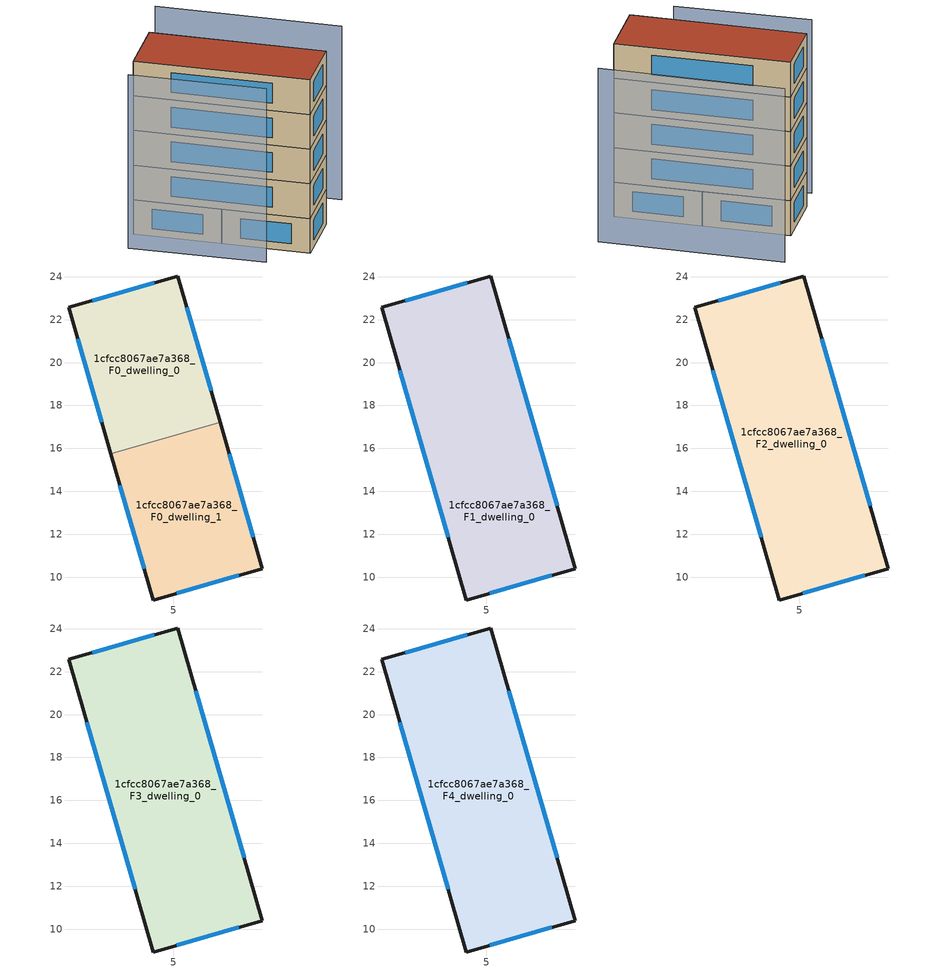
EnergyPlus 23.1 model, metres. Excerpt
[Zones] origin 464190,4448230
1cfcc8067ae7a368_F0_dwelling_0
 floor ground (EU_floor_Construction): 5.2,24.04 7.17,17.22 2.08,15.75 0.11,22.58 z0
 wall outside (EU_wall_Construction): 7.17,17.22 5.2,24.04 0.11,22.58 2.08,15.75 z0:3
 wall to 1cfcc8067ae7a368_F0_dwelling_1 (EU_wall_Construction): 2.08,15.75 7.17,17.22 z0:3
 window (EU_Window_Construction): 4.11,23.73 1.2,22.89 / 6.75,18.68 5.62,22.58 / 0.54,21.11 1.66,17.21 z0.64:2.36
1cfcc8067ae7a368_F0_dwelling_1
 floor ground (EU_floor_Construction): 7.17,17.22 9.14,10.39 4.05,8.93 2.08,15.75 z0
 wall outside (EU_wall_Construction): 2.08,15.75 4.05,8.93 9.14,10.39 7.17,17.22 z0:3
 window (EU_Window_Construction): 8.72,11.85 7.59,15.76 / 5.14,9.24 8.05,10.08 / 2.5,14.29 3.63,10.39 z0.64:2.36
1cfcc8067ae7a368_F1_dwelling_0
 floor to 1cfcc8067ae7a368_F0_dwelling_0 (EU_floor_Construction): 5.2,24.04 7.17,17.22 2.08,15.75 0.11,22.58 z3
 floor to 1cfcc8067ae7a368_F0_dwelling_1 (EU_floor_Construction): 7.17,17.22 9.14,10.39 4.05,8.93 2.08,15.75 z3
 wall outside (EU_wall_Construction): 5.2,24.04 0.11,22.58 4.05,8.93 9.14,10.39 5.2,24.04 z3:6
 window (EU_Window_Construction): 4.11,23.73 1.2,22.89 / 8.3,13.31 6.05,21.12 / 5.14,9.24 8.05,10.08 / 0.96,19.65 3.21,11.85 z3.64:5.36
1cfcc8067ae7a368_F2_dwelling_0
 floor to 1cfcc8067ae7a368_F1_dwelling_0 (EU_floor_Construction): 5.2,24.04 9.14,10.39 4.05,8.93 0.11,22.58 z6
 wall outside (EU_wall_Construction): 5.2,24.04 0.11,22.58 4.05,8.93 9.14,10.39 5.2,24.04 z6:9
 window (EU_Window_Construction): 4.11,23.73 1.2,22.89 / 8.3,13.31 6.05,21.12 / 5.14,9.24 8.05,10.08 / 0.96,19.65 3.21,11.85 z6.64:8.36
1cfcc8067ae7a368_F3_dwelling_0
 floor to 1cfcc8067ae7a368_F2_dwelling_0 (EU_floor_Construction): 5.2,24.04 9.14,10.39 4.05,8.93 0.11,22.58 z9
 wall outside (EU_wall_Construction): 5.2,24.04 0.11,22.58 4.05,8.93 9.14,10.39 5.2,24.04 z9:12
 window (EU_Window_Construction): 4.11,23.73 1.2,22.89 / 8.3,13.31 6.05,21.12 / 5.14,9.24 8.05,10.08 / 0.96,19.65 3.21,11.85 z9.64:11.36
1cfcc8067ae7a368_F4_dwelling_0
 floor to 1cfcc8067ae7a368_F3_dwelling_0 (EU_floor_Construction): 5.2,24.04 9.14,10.39 4.05,8.93 0.11,22.58 z12
 wall outside (EU_wall_Construction): 5.2,24.04 0.11,22.58 4.05,8.93 9.14,10.39 5.2,24.04 z12:15
 window (EU_Window_Construction): 4.11,23.73 1.2,22.89 / 8.3,13.31 6.05,21.12 / 5.14,9.24 8.05,10.08 / 0.96,19.65 3.21,11.85 z12.64:14.36
 roof outside (EU_roof_Construction): 9.14,10.39 5.2,24.04 0.11,22.58 4.05,8.93 z15
shading: -2.2,21.69 0.98,11.12 / 13.58,11.55 9.54,25.97 z0:15
[Building]
EU S2 Campaign: North Axis=0; Terrain=City; Solar Distribution=FullExterior
[Site:Location]
Yerevan-Zvartnots.Intl.AP: Latitude=40.15; Longitude=44.383; Time Zone=4; Elevation=854
[SizingPeriod:WeatherFileDays]
AnnualSizingPeriod: Begin Month=1; Begin Day of Month=1; End Month=12; End Day of Month=31; Day of Week for Start Day=Monday; Use Weather File Daylight Saving Period=No; Use Weather File Rain and Snow Indicators=No
[MATERIAL]
EU_InternalMass_Material: Roughness=MediumRough; Thickness=0.1; Conductivity=1; Density=1800; Specific Heat=900; Thermal Absorptance=0.9; Solar Absorptance=0.7; Visible Absorptance=0.7
[MATERIAL:NOMASS] Roughness=MediumRough; Thermal Absorptance=0.9; Solar Absorptance=0.7; Visible Absorptance=0.7
Name | Thermal Resistance
EU_wall_NoMass | 1.05043
EU_roof_NoMass | 1.45357
EU_floor_NoMass | 0.478065
[WINDOWMATERIAL:SIMPLEGLAZINGSYSTEM]
EU_Window_SimpleGlazing: UFactor=2.5566; Solar Heat Gain Coefficient=0.75; Visible Transmittance=0.75
[CONSTRUCTION]
EU_wall_Construction: EU_wall_NoMass
EU_roof_Construction: EU_roof_NoMass
EU_floor_Construction: EU_floor_NoMass
EU_Window_Construction: EU_Window_SimpleGlazing
EU_InternalMass_Construction: EU_InternalMass_Material
[ZONE] Type=1; Multiplier=1; Ceiling Height=autocalculate; Floor Area=autocalculate; Part of Total Floor Area=Yes
Name | Volume
1cfcc8067ae7a368_F0_dwelling_0 | 112.824
1cfcc8067ae7a368_F1_dwelling_0 | 225.657
1cfcc8067ae7a368_F2_dwelling_0; 1cfcc8067ae7a368_F3_dwelling_0; 1cfcc8067ae7a368_F4_dwelling_0 | 225.659
1cfcc8067ae7a368_F0_dwelling_1 | 112.839
[INTERNALMASS] Construction=EU_InternalMass_Construction
Name | Zone or ZoneList | Surface Area
1cfcc8067ae7a368_F0_dwelling_0_EU_InternalMass | 1cfcc8067ae7a368_F0_dwelling_0 | 37.6078
1cfcc8067ae7a368_F0_dwelling_1_EU_InternalMass | 1cfcc8067ae7a368_F0_dwelling_1 | 37.6129
1cfcc8067ae7a368_F1_dwelling_0_EU_InternalMass | 1cfcc8067ae7a368_F1_dwelling_0 | 75.2196
1cfcc8067ae7a368_F2_dwelling_0_EU_InternalMass | 1cfcc8067ae7a368_F2_dwelling_0 | 75.2196
1cfcc8067ae7a368_F3_dwelling_0_EU_InternalMass | 1cfcc8067ae7a368_F3_dwelling_0 | 75.2196
1cfcc8067ae7a368_F4_dwelling_0_EU_InternalMass | 1cfcc8067ae7a368_F4_dwelling_0 | 75.2196
[OTHEREQUIPMENT] Fuel Type=Electricity; Design Level Calculation Method=Watts/Area; Power per Zone Floor Area=1; Fraction Latent=0; Fraction Radiant=0; Fraction Lost=0; Carbon Dioxide Generation Rate=0; EndUse Subcategory=EU_Step8_InternalGains
Name | Zone or ZoneList or Space or SpaceList | Schedule
EU_Step8_InternalGain_1cfcc8067ae7a368_F0_dwelling_0_f000 | 1cfcc8067ae7a368_F0_dwelling_0 | EU_Step8_GainSchedule_1cfcc8067ae7a368_F0_dwelling_0_f000
EU_Step8_InternalGain_1cfcc8067ae7a368_F0_dwelling_1_f000 | 1cfcc8067ae7a368_F0_dwelling_1 | EU_Step8_GainSchedule_1cfcc8067ae7a368_F0_dwelling_1_f000
EU_Step8_InternalGain_1cfcc8067ae7a368_F1_dwelling_0_f000 | 1cfcc8067ae7a368_F1_dwelling_0 | EU_Step8_GainSchedule_1cfcc8067ae7a368_F1_dwelling_0_f000
EU_Step8_InternalGain_1cfcc8067ae7a368_F2_dwelling_0_f000 | 1cfcc8067ae7a368_F2_dwelling_0 | EU_Step8_GainSchedule_1cfcc8067ae7a368_F2_dwelling_0_f000
EU_Step8_InternalGain_1cfcc8067ae7a368_F3_dwelling_0_f000 | 1cfcc8067ae7a368_F3_dwelling_0 | EU_Step8_GainSchedule_1cfcc8067ae7a368_F3_dwelling_0_f000
EU_Step8_InternalGain_1cfcc8067ae7a368_F4_dwelling_0_f000 | 1cfcc8067ae7a368_F4_dwelling_0 | EU_Step8_GainSchedule_1cfcc8067ae7a368_F4_dwelling_0_f000
[ZONEVENTILATION:DESIGNFLOWRATE] Schedule=EU_AlwaysOn; Design Flow Rate Calculation Method=AirChanges/Hour; Air Changes per Hour=0.557805; Ventilation Type=Natural; Fan Pressure Rise=0; Fan Total Efficiency=1; Constant Term Coefficient=1; Temperature Term Coefficient=0; Velocity Term Coefficient=0; Velocity Squared Term Coefficient=0; Minimum Indoor Temperature=-100; Maximum Indoor Temperature=100; Delta Temperature=-100; Minimum Outdoor Temperature=-100; Maximum Outdoor Temperature=100; Maximum Wind Speed=40
Name | Zone or ZoneList or Space or SpaceList
EU_ConstantAir_1cfcc8067ae7a368_F0_dwelling_0 | 1cfcc8067ae7a368_F0_dwelling_0
EU_ConstantAir_1cfcc8067ae7a368_F0_dwelling_1 | 1cfcc8067ae7a368_F0_dwelling_1
EU_ConstantAir_1cfcc8067ae7a368_F1_dwelling_0 | 1cfcc8067ae7a368_F1_dwelling_0
EU_ConstantAir_1cfcc8067ae7a368_F2_dwelling_0 | 1cfcc8067ae7a368_F2_dwelling_0
EU_ConstantAir_1cfcc8067ae7a368_F3_dwelling_0 | 1cfcc8067ae7a368_F3_dwelling_0
EU_ConstantAir_1cfcc8067ae7a368_F4_dwelling_0 | 1cfcc8067ae7a368_F4_dwelling_0
[HVACTEMPLATE:THERMOSTAT] Constant Heating Setpoint=20; Constant Cooling Setpoint=50
EU_HeatOnly_1cfcc8067ae7a368_F0_dwelling_0; EU_HeatOnly_1cfcc8067ae7a368_F0_dwelling_1; EU_HeatOnly_1cfcc8067ae7a368_F1_dwelling_0; EU_HeatOnly_1cfcc8067ae7a368_F2_dwelling_0; EU_HeatOnly_1cfcc8067ae7a368_F3_dwelling_0; EU_HeatOnly_1cfcc8067ae7a368_F4_dwelling_0
[HVACTEMPLATE:ZONE:IDEALLOADSAIRSYSTEM] System Availability Schedule=EU_AlwaysOn; Maximum Heating Supply Air Temperature=50; Minimum Cooling Supply Air Temperature=13; Maximum Heating Supply Air Humidity Ratio=0.0156; Minimum Cooling Supply Air Humidity Ratio=0.0077; Heating Limit=NoLimit; Cooling Limit=NoLimit; Heating Availability Schedule=EU_AlwaysOn; Cooling Availability Schedule=EU_CoolingOff; Dehumidification Control Type=ConstantSensibleHeatRatio; Cooling Sensible Heat Ratio=0.7; Dehumidification Setpoint=60; Humidification Control Type=None; Humidification Setpoint=30; Outdoor Air Method=None; Outdoor Air Flow Rate per Person=0.00944; Outdoor Air Flow Rate per Zone Floor Area=0; Outdoor Air Flow Rate per Zone=0; Demand Controlled Ventilation Type=None; Outdoor Air Economizer Type=NoEconomizer; Heat Recovery Type=None; Sensible Heat Recovery Effectiveness=0.7; Latent Heat Recovery Effectiveness=0.65
Name | Template Thermostat
1cfcc8067ae7a368_F0_dwelling_0 | EU_HeatOnly_1cfcc8067ae7a368_F0_dwelling_0
1cfcc8067ae7a368_F0_dwelling_1 | EU_HeatOnly_1cfcc8067ae7a368_F0_dwelling_1
1cfcc8067ae7a368_F1_dwelling_0 | EU_HeatOnly_1cfcc8067ae7a368_F1_dwelling_0
1cfcc8067ae7a368_F2_dwelling_0 | EU_HeatOnly_1cfcc8067ae7a368_F2_dwelling_0
1cfcc8067ae7a368_F3_dwelling_0 | EU_HeatOnly_1cfcc8067ae7a368_F3_dwelling_0
1cfcc8067ae7a368_F4_dwelling_0 | EU_HeatOnly_1cfcc8067ae7a368_F4_dwelling_0
[SIZING:ZONE] Zone Cooling Design Supply Air Temperature Input Method=SupplyAirTemperature; Zone Cooling Design Supply Air Temperature=13; Zone Heating Design Supply Air Temperature Input Method=SupplyAirTemperature; Zone Heating Design Supply Air Temperature=50; Zone Cooling Design Supply Air Humidity Ratio=0.008; Zone Heating Design Supply Air Humidity Ratio=0.008; Cooling Design Air Flow Method=DesignDay; Cooling Design Air Flow Rate=0; Cooling Minimum Air Flow per Zone Floor Area=0.000762; Cooling Minimum Air Flow=0; Cooling Minimum Air Flow Fraction=0.2; Heating Design Air Flow Method=DesignDay; Heating Design Air Flow Rate=0; Heating Maximum Air Flow per Zone Floor Area=0.002032; Heating Maximum Air Flow=0.141576; Heating Maximum Air Flow Fraction=0.3; Account for Dedicated Outdoor Air System=No; Dedicated Outdoor Air System Control Strategy=NeutralSupplyAir; Dedicated Outdoor Air Low Setpoint Temperature for Design=autosize; Dedicated Outdoor Air High Setpoint Temperature for Design=autosize; Zone Load Sizing Method=Sensible Load Only No Latent Load; Zone Latent Cooling Design Supply Air Humidity Ratio Input Method=HumidityRatioDifference; Zone Cooling Design Supply Air Humidity Ratio Difference=0.005; Zone Latent Heating Design Supply Air Humidity Ratio Input Method=HumidityRatioDifference; Zone Humidification Design Supply Air Humidity Ratio Difference=0.005
1cfcc8067ae7a368_F0_dwelling_0; 1cfcc8067ae7a368_F0_dwelling_1; 1cfcc8067ae7a368_F1_dwelling_0; 1cfcc8067ae7a368_F2_dwelling_0; 1cfcc8067ae7a368_F3_dwelling_0; 1cfcc8067ae7a368_F4_dwelling_0
[SCHEDULE:CONSTANT]
Name | Hourly Value
EU_AlwaysOn | 1
EU_CoolingOff | 0
[SCHEDULE:FILE] Column Number=1; Rows to Skip at Top=0; Number of Hours of Data=8760; Column Separator=Comma; Interpolate to Timestep=No; Minutes per Item=60; Adjust Schedule for Daylight Savings=Yes
Name | File
EU_Step8_GainSchedule_1cfcc8067ae7a368_F0_dwelling_0_f000 | ../../schedules/1cfcc8067ae7a368/1cfcc8067ae7a368_F0_dwelling_0_f000_gain.csv
EU_Step8_GainSchedule_1cfcc8067ae7a368_F0_dwelling_1_f000 | ../../schedules/1cfcc8067ae7a368/1cfcc8067ae7a368_F0_dwelling_1_f000_gain.csv
EU_Step8_GainSchedule_1cfcc8067ae7a368_F1_dwelling_0_f000 | ../../schedules/1cfcc8067ae7a368/1cfcc8067ae7a368_F1_dwelling_0_f000_gain.csv
EU_Step8_GainSchedule_1cfcc8067ae7a368_F2_dwelling_0_f000 | ../../schedules/1cfcc8067ae7a368/1cfcc8067ae7a368_F2_dwelling_0_f000_gain.csv
EU_Step8_GainSchedule_1cfcc8067ae7a368_F3_dwelling_0_f000 | ../../schedules/1cfcc8067ae7a368/1cfcc8067ae7a368_F3_dwelling_0_f000_gain.csv
EU_Step8_GainSchedule_1cfcc8067ae7a368_F4_dwelling_0_f000 | ../../schedules/1cfcc8067ae7a368/1cfcc8067ae7a368_F4_dwelling_0_f000_gain.csv
